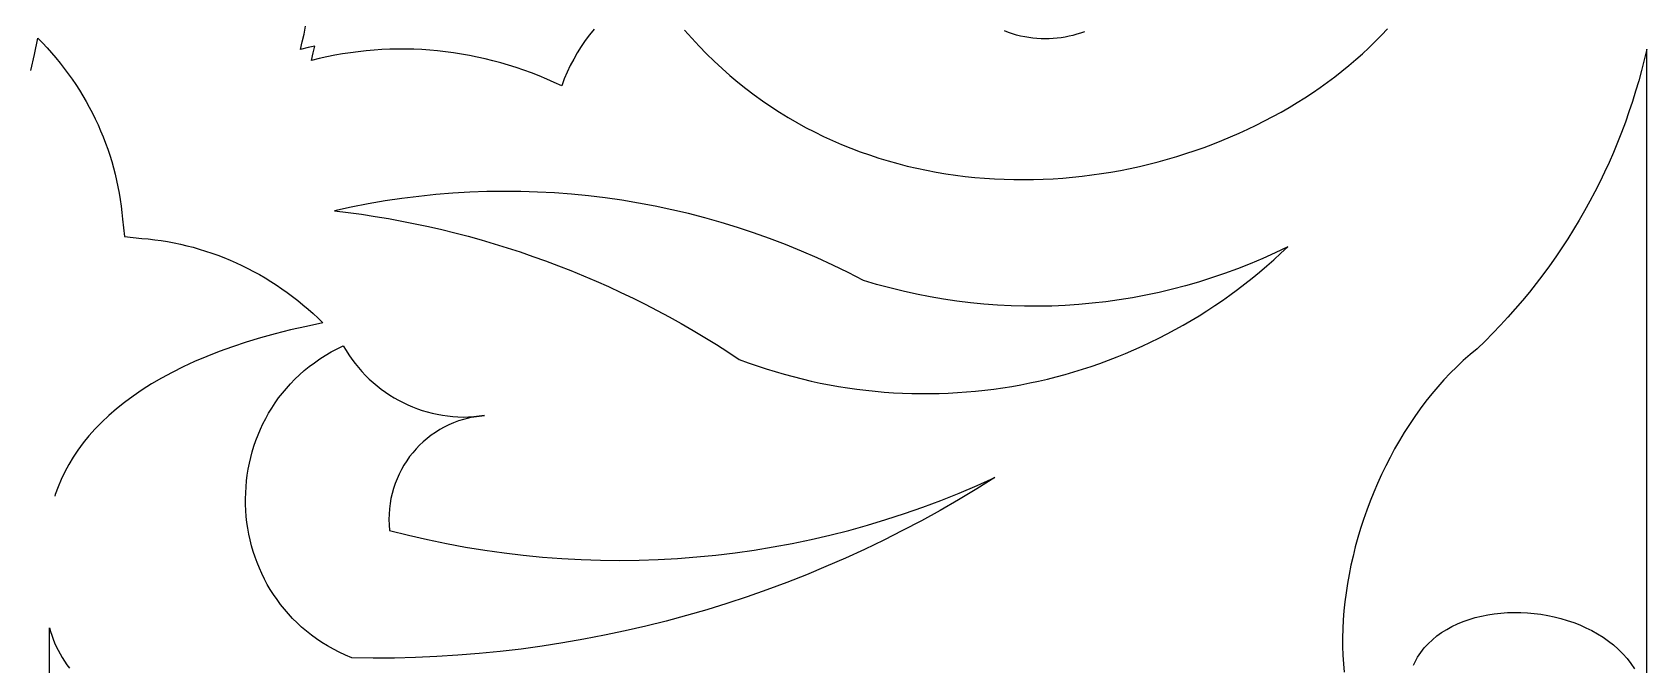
# Model space of a CAD drawing. Extents: x -1145 to -490, y -328 to 327.
# Drawn here: x -616.4 to -535.3, y 183.9 to 215.7 of the extents above; entities that cross this region are included whole.
import ezdxf

# ---------------------------------------------------------------- set-up
doc = ezdxf.new("R2010")
doc.units = 0
doc.layers.add('LAYER_1', color=18, linetype='CONTINUOUS')

msp = doc.modelspace()

# ---------------------------------------------------------------- linework, layer by layer
at = {"layer": 'LAYER_1'}
for points in [[(-588.169, 215.866), (-588.398, 215.581), (-588.615, 215.286), (-588.821, 214.983), (-589.015, 214.673), (-589.197, 214.354), (-589.366, 214.028), (-589.524, 213.694), (-589.668, 213.354), (-589.799, 213.008), (-590.174, 213.183), (-590.551, 213.35), (-590.931, 213.508), (-591.313, 213.658), (-591.697, 213.798), (-592.083, 213.93), (-592.472, 214.053), (-592.862, 214.167), (-593.254, 214.273), (-593.647, 214.37), (-594.041, 214.458), (-594.437, 214.537), (-594.834, 214.608), (-595.231, 214.67), (-595.63, 214.723), (-596.029, 214.767), (-596.428, 214.802), (-596.828, 214.829), (-597.228, 214.847), (-597.627, 214.856), (-598.027, 214.857), (-598.426, 214.848), (-598.825, 214.831), (-599.224, 214.805), (-599.621, 214.771), (-600.018, 214.727), (-600.414, 214.675), (-600.808, 214.614), (-601.201, 214.544), (-601.593, 214.466), (-601.983, 214.378), (-602.371, 214.282), (-602.276, 214.674), (-602.203, 215.002), (-602.532, 214.929), (-602.923, 214.834), (-602.827, 215.222), (-602.739, 215.612), (-602.661, 216.004)], [(-583.625, 215.816), (-583.263, 215.404), (-582.894, 215.005), (-582.519, 214.618), (-582.136, 214.244), (-581.747, 213.882), (-581.352, 213.533), (-580.951, 213.195), (-580.544, 212.87), (-580.131, 212.557), (-579.713, 212.255), (-579.29, 211.965), (-578.861, 211.688), (-578.428, 211.421), (-577.99, 211.167), (-577.548, 210.923), (-577.101, 210.692), (-576.65, 210.471), (-576.196, 210.262), (-575.737, 210.064), (-575.276, 209.876), (-574.81, 209.7), (-574.342, 209.535), (-573.871, 209.38), (-573.397, 209.236), (-572.921, 209.103), (-572.443, 208.98), (-571.962, 208.868), (-571.479, 208.766), (-570.995, 208.674), (-570.509, 208.593), (-570.022, 208.521), (-569.534, 208.459), (-569.045, 208.408), (-568.555, 208.366), (-568.064, 208.334), (-567.573, 208.312), (-567.083, 208.299), (-566.592, 208.295), (-566.101, 208.301), (-565.611, 208.317), (-565.121, 208.341), (-564.633, 208.375), (-564.145, 208.417), (-563.658, 208.469), (-563.173, 208.53), (-562.69, 208.599), (-562.209, 208.677), (-561.729, 208.763), (-561.252, 208.858), (-560.777, 208.962), (-560.304, 209.074), (-559.835, 209.194), (-559.368, 209.322), (-558.905, 209.458), (-558.445, 209.603), (-557.989, 209.755), (-557.536, 209.915), (-557.088, 210.083), (-556.644, 210.258), (-556.204, 210.441), (-555.768, 210.631), (-555.338, 210.829), (-554.912, 211.034), (-554.492, 211.247), (-554.076, 211.466), (-553.667, 211.693), (-553.263, 211.926), (-552.865, 212.166), (-552.473, 212.414), (-552.088, 212.667), (-551.709, 212.928), (-551.337, 213.195), (-550.972, 213.468), (-550.614, 213.748), (-550.263, 214.034), (-549.92, 214.326), (-549.585, 214.624), (-549.257, 214.928), (-548.938, 215.238), (-548.626, 215.554), (-548.324, 215.876)], [(-563.544, 215.725), (-563.734, 215.659), (-563.925, 215.599), (-564.119, 215.546), (-564.315, 215.5), (-564.512, 215.461), (-564.711, 215.428), (-564.912, 215.403), (-565.113, 215.385), (-565.316, 215.374), (-565.519, 215.371), (-565.723, 215.375), (-565.928, 215.387), (-566.132, 215.406), (-566.337, 215.434), (-566.542, 215.469), (-566.747, 215.512), (-566.951, 215.563), (-567.154, 215.623), (-567.357, 215.691), (-567.558, 215.767)], [(-616.463, 213.783), (-616.282, 214.582), (-616.113, 215.409), (-615.875, 215.167), (-615.644, 214.92), (-615.419, 214.668), (-615.2, 214.412), (-614.988, 214.152), (-614.782, 213.888), (-614.583, 213.62), (-614.39, 213.348), (-614.203, 213.072), (-614.024, 212.793), (-613.851, 212.51), (-613.684, 212.224), (-613.525, 211.934), (-613.372, 211.642), (-613.226, 211.346), (-613.087, 211.048), (-612.955, 210.747), (-612.83, 210.443), (-612.712, 210.137), (-612.601, 209.828), (-612.497, 209.518), (-612.4, 209.205), (-612.31, 208.89), (-612.228, 208.574), (-612.153, 208.256), (-612.086, 207.936), (-612.026, 207.615), (-611.973, 207.292), (-611.928, 206.969), (-611.89, 206.644), (-611.86, 206.318), (-611.758, 205.447), (-610.887, 205.345), (-610.561, 205.315), (-610.236, 205.277), (-609.913, 205.232), (-609.59, 205.18), (-609.269, 205.119), (-608.949, 205.052), (-608.631, 204.977), (-608.315, 204.895), (-608, 204.805), (-607.687, 204.709), (-607.377, 204.605), (-607.068, 204.494), (-606.762, 204.376), (-606.458, 204.25), (-606.157, 204.118), (-605.859, 203.979), (-605.564, 203.833), (-605.271, 203.68), (-604.982, 203.521), (-604.695, 203.354), (-604.412, 203.181), (-604.133, 203.002), (-603.857, 202.815), (-603.585, 202.622), (-603.317, 202.423), (-603.053, 202.217), (-602.793, 202.005), (-602.537, 201.786), (-602.285, 201.561), (-602.038, 201.33), (-601.796, 201.092), (-602.623, 200.924), (-603.422, 200.742), (-604.192, 200.549), (-604.935, 200.344), (-605.649, 200.128), (-606.336, 199.9), (-606.995, 199.662), (-607.628, 199.414), (-608.235, 199.156), (-608.814, 198.888), (-609.368, 198.611), (-609.897, 198.326), (-610.399, 198.032), (-610.877, 197.729), (-611.33, 197.419), (-611.758, 197.102), (-612.162, 196.778), (-612.543, 196.447), (-612.899, 196.11), (-613.233, 195.767), (-613.543, 195.418), (-613.831, 195.064), (-614.096, 194.705), (-614.339, 194.342), (-614.56, 193.975), (-614.76, 193.604), (-614.938, 193.23), (-615.096, 192.852), (-615.233, 192.472), (-615.261, 192.381)], [(-535.304, 182.21), (-535.302, 214.845), (-535.426, 214.313), (-535.56, 213.784), (-535.704, 213.258), (-535.857, 212.735), (-536.02, 212.215), (-536.192, 211.697), (-536.373, 211.184), (-536.564, 210.673), (-536.764, 210.166), (-536.974, 209.663), (-537.192, 209.164), (-537.42, 208.668), (-537.657, 208.177), (-537.903, 207.69), (-538.158, 207.207), (-538.421, 206.728), (-538.694, 206.255), (-538.976, 205.786), (-539.266, 205.322), (-539.566, 204.862), (-539.874, 204.409), (-540.19, 203.96), (-540.516, 203.517), (-540.849, 203.079), (-541.192, 202.647), (-541.543, 202.221), (-541.902, 201.8), (-542.27, 201.386), (-542.646, 200.978), (-543.031, 200.577), (-543.424, 200.182), (-543.825, 199.793), (-544.173, 199.507), (-544.514, 199.208), (-544.847, 198.896), (-545.173, 198.571), (-545.49, 198.235), (-545.8, 197.887), (-546.101, 197.529), (-546.393, 197.16), (-546.677, 196.782), (-546.952, 196.395), (-547.219, 195.999), (-547.476, 195.594), (-547.725, 195.183), (-547.963, 194.764), (-548.193, 194.339), (-548.413, 193.907), (-548.623, 193.47), (-548.823, 193.029), (-549.014, 192.583), (-549.194, 192.132), (-549.364, 191.679), (-549.523, 191.223), (-549.672, 190.764), (-549.81, 190.304), (-549.937, 189.842), (-550.053, 189.38), (-550.158, 188.917), (-550.251, 188.455), (-550.333, 187.994), (-550.404, 187.534), (-550.462, 187.076), (-550.509, 186.62), (-550.544, 186.167), (-550.566, 185.718), (-550.577, 185.273), (-550.574, 184.832), (-550.559, 184.397), (-550.532, 183.967), (-550.491, 183.543)], [(-547.018, 183.901), (-546.955, 184.035), (-546.886, 184.164), (-546.813, 184.291), (-546.735, 184.413), (-546.653, 184.532), (-546.566, 184.648), (-546.474, 184.761), (-546.279, 184.975), (-546.068, 185.175), (-545.842, 185.362), (-545.602, 185.535), (-545.349, 185.694), (-545.083, 185.839), (-544.807, 185.971), (-544.52, 186.089), (-544.223, 186.193), (-543.918, 186.284), (-543.606, 186.361), (-543.287, 186.425), (-542.963, 186.475), (-542.634, 186.512), (-542.301, 186.535), (-541.965, 186.545), (-541.627, 186.542), (-541.289, 186.525), (-540.95, 186.495), (-540.612, 186.452), (-540.276, 186.395), (-539.943, 186.326), (-539.614, 186.243), (-539.289, 186.147), (-538.97, 186.038), (-538.657, 185.916), (-538.352, 185.78), (-538.055, 185.632), (-537.768, 185.471), (-537.49, 185.297), (-537.224, 185.11), (-536.97, 184.91), (-536.73, 184.697), (-536.503, 184.472), (-536.291, 184.234), (-536.095, 183.983), (-535.916, 183.719)], [(-615.524, 161.057), (-615.522, 185.773), (-615.472, 185.584), (-615.413, 185.396), (-615.346, 185.208), (-615.27, 185.021), (-615.187, 184.835), (-615.095, 184.65), (-614.995, 184.466), (-614.888, 184.283), (-614.773, 184.101), (-614.65, 183.92), (-614.519, 183.741)]]:
    msp.add_lwpolyline(points, dxfattribs=at)
for points in [[(-553.334, 204.924), (-553.958, 204.623), (-554.588, 204.339), (-555.223, 204.07), (-555.863, 203.816), (-556.507, 203.579), (-557.157, 203.358), (-557.81, 203.152), (-558.467, 202.962), (-559.127, 202.788), (-559.791, 202.631), (-560.458, 202.489), (-561.128, 202.363), (-561.8, 202.253), (-562.474, 202.159), (-563.15, 202.081), (-563.827, 202.019), (-564.506, 201.973), (-565.186, 201.943), (-565.866, 201.93), (-566.547, 201.932), (-567.228, 201.951), (-567.908, 201.986), (-568.589, 202.037), (-569.268, 202.104), (-569.946, 202.188), (-570.624, 202.288), (-571.299, 202.404), (-571.973, 202.537), (-572.644, 202.686), (-573.313, 202.851), (-573.979, 203.033), (-574.643, 203.231), (-575.411, 203.627), (-576.187, 204.006), (-576.969, 204.366), (-577.758, 204.708), (-578.553, 205.032), (-579.354, 205.337), (-580.16, 205.624), (-580.972, 205.893), (-581.788, 206.144), (-582.609, 206.376), (-583.435, 206.589), (-584.264, 206.784), (-585.097, 206.96), (-585.934, 207.118), (-586.773, 207.257), (-587.615, 207.378), (-588.46, 207.479), (-589.307, 207.562), (-590.156, 207.626), (-591.006, 207.672), (-591.857, 207.698), (-592.709, 207.705), (-593.562, 207.694), (-594.415, 207.663), (-595.268, 207.614), (-596.12, 207.545), (-596.972, 207.457), (-597.823, 207.35), (-598.672, 207.224), (-599.52, 207.078), (-600.366, 206.913), (-601.21, 206.729), (-600.529, 206.646), (-599.851, 206.553), (-599.174, 206.449), (-598.499, 206.336), (-597.827, 206.213), (-597.157, 206.08), (-596.489, 205.937), (-595.824, 205.784), (-595.161, 205.621), (-594.501, 205.449), (-593.844, 205.267), (-593.19, 205.075), (-592.539, 204.873), (-591.891, 204.662), (-591.246, 204.442), (-590.604, 204.211), (-589.966, 203.972), (-589.332, 203.723), (-588.701, 203.464), (-588.073, 203.196), (-587.45, 202.919), (-586.831, 202.632), (-586.215, 202.336), (-585.604, 202.031), (-584.997, 201.717), (-584.395, 201.394), (-583.797, 201.061), (-583.203, 200.719), (-582.614, 200.369), (-582.03, 200.009), (-581.451, 199.641), (-580.877, 199.263), (-580.431, 199.097), (-579.983, 198.94), (-579.534, 198.791), (-579.083, 198.651), (-578.631, 198.519), (-578.178, 198.396), (-577.723, 198.281), (-577.268, 198.175), (-576.811, 198.076), (-576.354, 197.986), (-575.896, 197.905), (-575.437, 197.832), (-574.978, 197.767), (-574.518, 197.71), (-574.058, 197.662), (-573.598, 197.621), (-573.138, 197.589), (-572.678, 197.565), (-572.218, 197.55), (-571.758, 197.542), (-571.298, 197.543), (-570.839, 197.551), (-570.38, 197.568), (-569.922, 197.593), (-569.465, 197.625), (-569.008, 197.666), (-568.553, 197.715), (-568.098, 197.771), (-567.645, 197.836), (-567.193, 197.908), (-566.742, 197.989), (-566.293, 198.077), (-565.846, 198.173), (-565.4, 198.277), (-564.956, 198.388), (-564.514, 198.508), (-564.073, 198.635), (-563.635, 198.77), (-563.2, 198.913), (-562.766, 199.063), (-562.335, 199.221), (-561.906, 199.387), (-561.481, 199.56), (-561.057, 199.741), (-560.637, 199.93), (-560.22, 200.126), (-559.805, 200.329), (-559.394, 200.54), (-558.987, 200.759), (-558.582, 200.985), (-558.181, 201.219), (-557.784, 201.46), (-557.39, 201.708), (-557, 201.964), (-556.614, 202.227), (-556.232, 202.498), (-555.854, 202.776), (-555.481, 203.061), (-555.111, 203.353), (-554.747, 203.653), (-554.386, 203.96), (-554.031, 204.274), (-553.68, 204.595)], [(-593.679, 196.44), (-593.951, 196.412), (-594.218, 196.371), (-594.48, 196.317), (-594.736, 196.25), (-594.987, 196.17), (-595.231, 196.078), (-595.47, 195.975), (-595.701, 195.86), (-595.926, 195.734), (-596.143, 195.597), (-596.353, 195.45), (-596.555, 195.293), (-596.749, 195.127), (-596.934, 194.952), (-597.11, 194.768), (-597.277, 194.575), (-597.435, 194.375), (-597.583, 194.167), (-597.72, 193.951), (-597.848, 193.729), (-597.964, 193.501), (-598.07, 193.266), (-598.164, 193.026), (-598.246, 192.781), (-598.317, 192.53), (-598.375, 192.275), (-598.42, 192.016), (-598.453, 191.753), (-598.472, 191.487), (-598.478, 191.217), (-598.47, 190.945), (-598.447, 190.671), (-597.496, 190.429), (-596.54, 190.208), (-595.582, 190.009), (-594.622, 189.831), (-593.659, 189.674), (-592.694, 189.538), (-591.728, 189.423), (-590.76, 189.329), (-589.792, 189.256), (-588.822, 189.205), (-587.853, 189.174), (-586.884, 189.164), (-585.915, 189.175), (-584.947, 189.207), (-583.98, 189.26), (-583.015, 189.333), (-582.051, 189.428), (-581.09, 189.543), (-580.131, 189.679), (-579.174, 189.836), (-578.221, 190.013), (-577.271, 190.211), (-576.326, 190.43), (-575.384, 190.669), (-574.447, 190.929), (-573.514, 191.209), (-572.587, 191.51), (-571.665, 191.831), (-570.749, 192.173), (-569.839, 192.535), (-568.935, 192.918), (-568.039, 193.321), (-568.948, 192.752), (-569.866, 192.202), (-570.794, 191.669), (-571.729, 191.154), (-572.673, 190.657), (-573.625, 190.178), (-574.585, 189.716), (-575.552, 189.273), (-576.526, 188.849), (-577.507, 188.442), (-578.495, 188.054), (-579.49, 187.684), (-580.491, 187.332), (-581.497, 187), (-582.51, 186.685), (-583.527, 186.39), (-584.55, 186.113), (-585.578, 185.855), (-586.611, 185.616), (-587.648, 185.396), (-588.689, 185.195), (-589.734, 185.013), (-590.782, 184.85), (-591.834, 184.707), (-592.889, 184.583), (-593.947, 184.478), (-595.008, 184.393), (-596.071, 184.327), (-597.136, 184.281), (-598.203, 184.255), (-599.271, 184.248), (-600.341, 184.261), (-600.66, 184.397), (-600.969, 184.542), (-601.268, 184.696), (-601.558, 184.86), (-601.838, 185.033), (-602.108, 185.215), (-602.369, 185.405), (-602.619, 185.603), (-602.86, 185.809), (-603.091, 186.022), (-603.312, 186.243), (-603.523, 186.47), (-603.725, 186.703), (-603.917, 186.943), (-604.098, 187.189), (-604.27, 187.44), (-604.433, 187.697), (-604.585, 187.958), (-604.727, 188.225), (-604.86, 188.495), (-604.982, 188.769), (-605.095, 189.048), (-605.198, 189.329), (-605.29, 189.614), (-605.373, 189.901), (-605.446, 190.191), (-605.509, 190.483), (-605.562, 190.777), (-605.605, 191.072), (-605.639, 191.369), (-605.662, 191.666), (-605.675, 191.964), (-605.678, 192.262), (-605.671, 192.561), (-605.654, 192.859), (-605.627, 193.156), (-605.59, 193.452), (-605.543, 193.747), (-605.486, 194.041), (-605.419, 194.332), (-605.342, 194.622), (-605.255, 194.908), (-605.158, 195.192), (-605.05, 195.473), (-604.933, 195.751), (-604.805, 196.024), (-604.667, 196.294), (-604.519, 196.559), (-604.361, 196.819), (-604.193, 197.075), (-604.015, 197.325), (-603.826, 197.569), (-603.628, 197.808), (-603.419, 198.04), (-603.2, 198.266), (-602.971, 198.485), (-602.731, 198.697), (-602.482, 198.901), (-602.222, 199.097), (-601.952, 199.285), (-601.672, 199.465), (-601.381, 199.636), (-601.08, 199.798), (-600.769, 199.951), (-600.632, 199.717), (-600.487, 199.49), (-600.334, 199.269), (-600.174, 199.056), (-600.007, 198.85), (-599.833, 198.651), (-599.652, 198.46), (-599.464, 198.276), (-599.271, 198.099), (-599.071, 197.931), (-598.866, 197.77), (-598.655, 197.618), (-598.439, 197.473), (-598.218, 197.337), (-597.993, 197.209), (-597.763, 197.09), (-597.529, 196.979), (-597.29, 196.878), (-597.048, 196.785), (-596.803, 196.701), (-596.555, 196.626), (-596.303, 196.56), (-596.049, 196.504), (-595.792, 196.457), (-595.533, 196.42), (-595.272, 196.393), (-595.01, 196.375), (-594.746, 196.367), (-594.48, 196.37), (-594.214, 196.383), (-593.947, 196.406)]]:
    msp.add_lwpolyline(points, close=True, dxfattribs=at)

doc.saveas('drawing.dxf')
